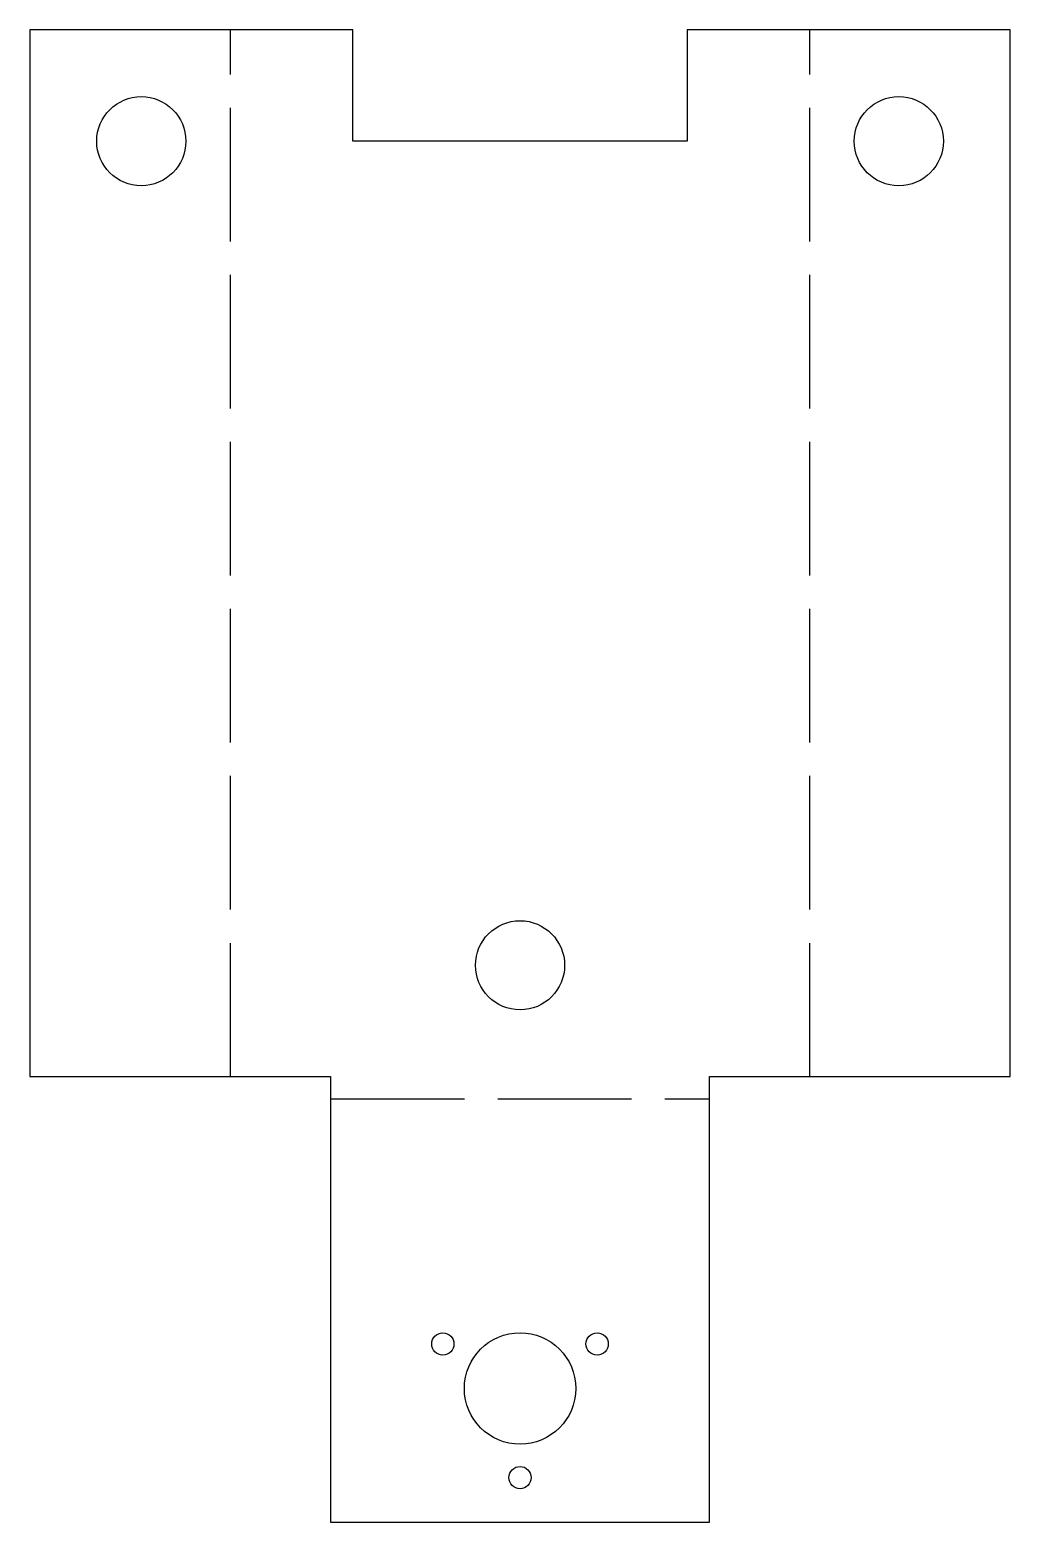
# Model space of a CAD drawing. Header units: millimetres. Extents: x 1606 to 1694, y 1845 to 1979.
import ezdxf

# ---------------------------------------------------------------- set-up
doc = ezdxf.new("R2010")
doc.units = ezdxf.units.MM
doc.linetypes.add('ACAD_ISO02W100', pattern=[15, 12, -3])

# ---------------------------------------------------------------- blocks, each defined once
blk = doc.blocks.new('*U2')
blk.add_circle((0, 0), 1)
blk = doc.blocks.new('*U3')
at = {"color": 0, "linetype": 'ByBlock', "lineweight": -2, "transparency": 16777216}
for p, rotation in [((1642.61, 1860.67), 240), ((1656.46, 1860.67), 120)]:
    blk.add_blockref('*U2', p, dxfattribs=dict(at, rotation=rotation))
blk.add_blockref('*U2', (1649.54, 1848.67), dxfattribs=at)

msp = doc.modelspace()

# ---------------------------------------------------------------- linework, layer by layer
for p, q in [((1634.54, 1978.67), (1605.54, 1978.67)), ((1605.54, 1978.67), (1605.54, 1884.67)), ((1634.54, 1968.67), (1634.54, 1978.67)), ((1693.54, 1978.67), (1664.54, 1978.67)), ((1664.54, 1978.67), (1664.54, 1968.67)), ((1693.54, 1884.67), (1693.54, 1978.67)), ((1664.54, 1968.67), (1634.54, 1968.67)), ((1605.54, 1884.67), (1625.54, 1884.67)), ((1625.54, 1884.67), (1632.54, 1884.67)), ((1632.54, 1884.67), (1632.54, 1844.67)), ((1666.54, 1844.67), (1666.54, 1884.67)), ((1666.54, 1884.67), (1673.54, 1884.67)), ((1673.54, 1884.67), (1693.54, 1884.67)), ((1632.54, 1844.67), (1666.54, 1844.67))]:
    msp.add_line(p, q)
at = {"color": 242, "linetype": 'ACAD_ISO02W100', "true_color": 0xcd2027}
for p, q in [((1623.54, 1884.67), (1623.54, 1978.67)), ((1675.54, 1884.67), (1675.54, 1978.67)), ((1632.54, 1882.67), (1666.54, 1882.67))]:
    msp.add_line(p, q, dxfattribs=at)
at = {"color": 242, "true_color": 0xcd2027}
msp.add_line((1673.54, 1884.67), (1673.54, 1884.67), dxfattribs=at)
for centre, radius in [((1615.54, 1968.67), 4), ((1683.54, 1968.67), 4), ((1649.54, 1894.67), 4), ((1649.54, 1856.67), 5)]:
    msp.add_circle(centre, radius)

# ---------------------------------------------------------------- block references
msp.add_blockref('*U3', (0, 0))

doc.saveas('drawing.dxf')
